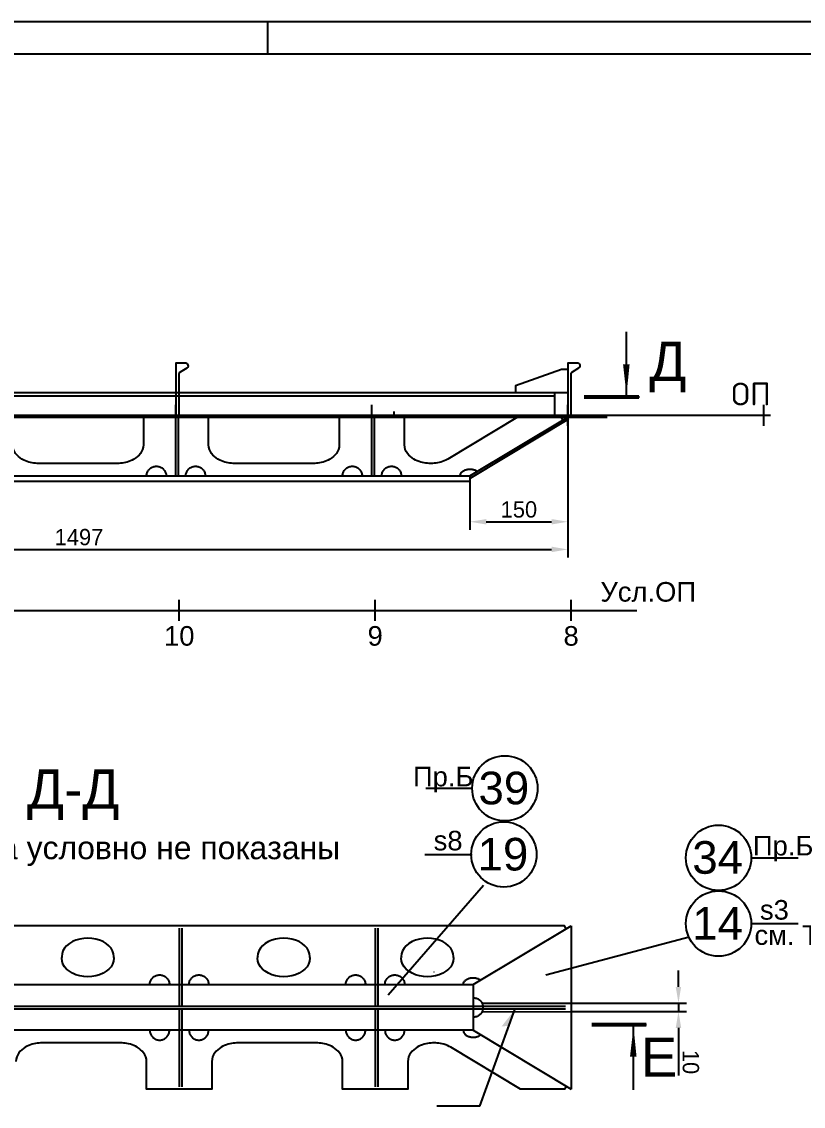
# Model space of a CAD drawing. Header units: millimetres. Extents: x -251843 to -243433, y -86292 to -80352.
# Drawn here: x -248019 to -246823, y -82014 to -80352 of the extents above; entities that cross this region are included whole.
import ezdxf
from ezdxf.enums import TextEntityAlignment as Align
from ezdxf.lldxf.tags import DXFTag

# ---------------------------------------------------------------- set-up
doc = ezdxf.new("R2010")
doc.units = ezdxf.units.MM
for name, color, linetype in [('21-ITEMNO', 7, 'Continuous'), ('Format', 7, 'Continuous'), ('pen_025', 1, 'Continuous'), ('pen_035', 1, 'Continuous'), ('pen_070', 1, 'Continuous')]:
    doc.layers.add(name, color=color, linetype=linetype)
doc.styles.add('3.5', font='txt.shx', dxfattribs={"height": 3.5})
doc.styles.add('style5', font='arial.ttf', dxfattribs={"height": 3})
tags = doc.linetypes.add('DASH1', pattern=[75, 50, -25]).pattern_tags.tags
tags[6:7] = [DXFTag(74, 4), DXFTag(75, 0), DXFTag(340, '0'), DXFTag(46, 1.0), DXFTag(50, 0.0), DXFTag(44, 0.0), DXFTag(45, 0.0)]
tags[4:5] = [DXFTag(74, 4), DXFTag(75, 0), DXFTag(340, '0'), DXFTag(46, 1.0), DXFTag(50, 0.0), DXFTag(44, 0.0), DXFTag(45, 0.0)]
tags = doc.linetypes.add('DASH2', pattern=[520, 450, -30, 10, -30]).pattern_tags.tags
tags[10:11] = [DXFTag(74, 4), DXFTag(75, 0), DXFTag(340, '0'), DXFTag(46, 1.0), DXFTag(50, 0.0), DXFTag(44, 0.0), DXFTag(45, 0.0)]
tags[8:9] = [DXFTag(74, 4), DXFTag(75, 0), DXFTag(340, '0'), DXFTag(46, 1.0), DXFTag(50, 0.0), DXFTag(44, 0.0), DXFTag(45, 0.0)]
tags[6:7] = [DXFTag(74, 4), DXFTag(75, 0), DXFTag(340, '0'), DXFTag(46, 1.0), DXFTag(50, 0.0), DXFTag(44, 0.0), DXFTag(45, 0.0)]
tags[4:5] = [DXFTag(74, 4), DXFTag(75, 0), DXFTag(340, '0'), DXFTag(46, 1.0), DXFTag(50, 0.0), DXFTag(44, 0.0), DXFTag(45, 0.0)]
tags = doc.linetypes.add('DASH5', pattern=[90, 40, -20, 10, -20]).pattern_tags.tags
tags[10:11] = [DXFTag(74, 4), DXFTag(75, 0), DXFTag(340, '0'), DXFTag(46, 1.0), DXFTag(50, 0.0), DXFTag(44, 0.0), DXFTag(45, 0.0)]
tags[8:9] = [DXFTag(74, 4), DXFTag(75, 0), DXFTag(340, '0'), DXFTag(46, 1.0), DXFTag(50, 0.0), DXFTag(44, 0.0), DXFTag(45, 0.0)]
tags[6:7] = [DXFTag(74, 4), DXFTag(75, 0), DXFTag(340, '0'), DXFTag(46, 1.0), DXFTag(50, 0.0), DXFTag(44, 0.0), DXFTag(45, 0.0)]
tags[4:5] = [DXFTag(74, 4), DXFTag(75, 0), DXFTag(340, '0'), DXFTag(46, 1.0), DXFTag(50, 0.0), DXFTag(44, 0.0), DXFTag(45, 0.0)]
tags = doc.linetypes.add('DASH6', pattern=[10, 5, -5]).pattern_tags.tags
tags[6:7] = [DXFTag(74, 4), DXFTag(75, 0), DXFTag(340, '0'), DXFTag(46, 1.0), DXFTag(50, 0.0), DXFTag(44, 0.0), DXFTag(45, 0.0)]
tags[4:5] = [DXFTag(74, 4), DXFTag(75, 0), DXFTag(340, '0'), DXFTag(46, 1.0), DXFTag(50, 0.0), DXFTag(44, 0.0), DXFTag(45, 0.0)]
doc.dimstyles.new('ISO-10', dxfattribs={"dimscale": 10, "dimtxt": 2.5, "dimasz": 2.5, "dimexe": 1.25, "dimexo": 0, "dimtad": 1, "dimdec": 0, "dimtxsty": 'Standard', "dimcen": 2.5, "dimclrd": 7, "dimclre": 7, "dimclrt": 4, "dimadec": 0, "dimazin": 0, "dimtfac": 1, "dimtdec": 0, "dimtmove": 0, "dimatfit": 3, "dimfxl": 1, "dimarcsym": 0})

# ---------------------------------------------------------------- blocks, each defined once
blk = doc.blocks.new('*D111')
at = {"color": 7, "lineweight": -2}
for p, q in [((-248680.2, -80958.1), (-248680.2, -81173.1)), ((-247183.2, -80958.1), (-247183.2, -81173.1)), ((-248655.2, -81160.6), (-247208.2, -81160.6))]:
    blk.add_line(p, q, dxfattribs=at)
at = {"color": 7}
for points in [[(-248655.2, -81156.4), (-248655.2, -81164.8), (-248680.2, -81160.6)], [(-247208.2, -81156.4), (-247208.2, -81164.8), (-247183.2, -81160.6)]]:
    blk.add_solid(points, dxfattribs=at)
at = {"layer": 'Defpoints', "color": 0}
for p in [(-248680.2, -80958.1), (-247183.2, -80958.1), (-247183.2, -81160.6)]:
    blk.add_point(p, dxfattribs=at)
at = {"color": 4, "insert": (-247931.7, -81141.9), "char_height": 25, "attachment_point": 5}
blk.add_mtext('1497', dxfattribs=at)
blk = doc.blocks.new('*D112')
at = {"color": 7, "lineweight": -2}
for p, q in [((-247183.2, -80958.1), (-247183.2, -81130.7)), ((-247333.2, -81048.1), (-247333.2, -81130.7)), ((-247308.2, -81118.2), (-247208.2, -81118.2))]:
    blk.add_line(p, q, dxfattribs=at)
at = {"color": 7}
for points in [[(-247308.2, -81114.1), (-247308.2, -81122.4), (-247333.2, -81118.2)], [(-247208.2, -81114.1), (-247208.2, -81122.4), (-247183.2, -81118.2)]]:
    blk.add_solid(points, dxfattribs=at)
at = {"layer": 'Defpoints', "color": 0}
for p in [(-247183.2, -80958.1), (-247333.2, -81048.1), (-247183.2, -81118.2)]:
    blk.add_point(p, dxfattribs=at)
at = {"color": 4, "insert": (-247258.2, -81099.5), "char_height": 25, "attachment_point": 5}
blk.add_mtext('150', dxfattribs=at)
blk = doc.blocks.new('*D119')
at = {"color": 7, "lineweight": -2}
for p, q in [((-247013.9, -81830.9), (-247014, -81805.9)), ((-247178, -81856), (-247001.4, -81855.9)), ((-247178, -81868.9), (-247001.4, -81868.8)), ((-247013.9, -81855.9), (-247013.9, -81868.8)), ((-247013.9, -81893.8), (-247013.8, -81967))]:
    blk.add_line(p, q, dxfattribs=at)
at = {"color": 7}
for points in [[(-247009.8, -81830.9), (-247018.1, -81830.9), (-247013.9, -81855.9)], [(-247009.7, -81893.8), (-247018.1, -81893.8), (-247013.9, -81868.8)]]:
    blk.add_solid(points, dxfattribs=at)
at = {"layer": 'Defpoints', "color": 0}
for p in [(-247178, -81856), (-247178, -81868.9), (-247013.9, -81855.9)]:
    blk.add_point(p, dxfattribs=at)
at = {"color": 4, "insert": (-246995.1, -81946.1), "char_height": 25, "attachment_point": 5, "rotation": 270.052}
blk.add_mtext('10', dxfattribs=at)

msp = doc.modelspace()

# ---------------------------------------------------------------- linework, layer by layer
at = {"color": 2}
for p, q in [((-247400.6, -81526.6), (-247328.6, -81526.6)), ((-247402, -81628), (-247330, -81628)), ((-246902.5, -81633.1), (-246830.5, -81633.1)), ((-246902.5, -81734), (-246830.5, -81734))]:
    msp.add_line(p, q, dxfattribs=at)
at = {"color": 0}
for p, q in [((-246997.7, -81754.6), (-247217.2, -81812.8)), ((-247314.2, -81856.1), (-247178, -81856)), ((-247314.2, -81869.1), (-247178, -81868.9))]:
    msp.add_line(p, q, dxfattribs=at)
at = {"color": 2}
for points in [[(-247093.5, -80924.3, 0, 10, 0), (-247093.7, -80877.1, 10, 10, 0)], [(-247082.7, -81891.9, 0, 10, 0), (-247083.1, -81937.9, 10, 10, 0)]]:
    msp.add_lwpolyline(points, format="xyseb", dxfattribs=at)
at = {"color": 2, "const_width": 6}
for points in [[(-247158.3, -80927.1), (-247074.5, -80927.1)], [(-247146.7, -81888.9), (-247063, -81888.9)]]:
    msp.add_lwpolyline(points, dxfattribs=at)
at = {"color": 2}
for centre in [(-247279.7, -81526.7), (-247281.2, -81628), (-246952.5, -81633.1), (-246952.5, -81734)]:
    msp.add_circle(centre, 50, dxfattribs=at)
at = {"layer": '21-ITEMNO', "color": 0}
msp.add_line((-247312.3, -81675.7), (-247458.4, -81843.5), dxfattribs=at)
at = {"layer": 'Format', "color": 0}
for p, q in [((-243433.2, -80351.9), (-251843.2, -80351.9)), ((-247643.2, -80351.9), (-247643.2, -80401.9)), ((-243483.2, -80401.9), (-251643.2, -80401.9))]:
    msp.add_line(p, q, dxfattribs=at)
at = {"layer": 'Format', "color": 0, "linetype": 'Continuous', "ltscale": 5}
msp.add_line((-247317.8, -82014), (-247264.3, -81865.5), dxfattribs=at)
at = {"layer": 'Format', "color": 0, "linetype": 'Continuous'}
msp.add_line((-247317.8, -82014), (-247383.8, -82014), dxfattribs=at)
at = {"layer": 'Format', "color": 0, "linetype": 'ByBlock'}
msp.add_solid([(-247284.5, -81891.3), (-247273.5, -81891), (-247264.3, -81865.5)], dxfattribs=at)
at = {"layer": 'pen_025', "color": 0, "linetype": 'DASH5'}
for p, q in [((-248743.2, -80920.1), (-247203.2, -80920.1)), ((-247203.2, -80955.1), (-247203.2, -80920.1)), ((-248743.2, -80925.3), (-247203.2, -80925.3)), ((-248743.2, -80955.1), (-247123.2, -80955.1)), ((-248743.2, -80958.1), (-247123.2, -80958.1)), ((-247478.2, -81768), (-247478.2, -81840.6))]:
    msp.add_line(p, q, dxfattribs=at)
at = {"layer": 'pen_025', "color": 0, "linetype": 'Continuous'}
for p, q in [((-247783.2, -80971.1), (-247783.2, -80939.1)), ((-247483.2, -80971.1), (-247483.2, -80939.1)), ((-247183.2, -80971.1), (-247183.2, -80939.1)), ((-246883.2, -80971.1), (-246883.2, -80939.1)), ((-247449.4, -80957.4), (-247449.4, -80949.2)), ((-247447.4, -80957.4), (-247449.4, -80957.4)), ((-247778.2, -81270.1), (-247778.2, -81238.1)), ((-247478.2, -81270.1), (-247478.2, -81238.1)), ((-247178.2, -81270.1), (-247178.2, -81238.1))]:
    msp.add_line(p, q, dxfattribs=at)
at = {"layer": 'pen_025', "color": 0, "linetype": 'DASH2'}
for p, q in [((-248993.2, -80955.1), (-246873.2, -80955.1)), ((-248778.7, -81254.1), (-247077.7, -81254.1))]:
    msp.add_line(p, q, dxfattribs=at)
at = {"layer": 'pen_025', "color": 0, "linetype": 'DASH6'}
for points in [[(-247783.2, -80955.1, 0), (-247778.2, -80955.1, 0), (-247778.2, -80891.8, 0), (-247778, -80890.4, 0), (-247777.3, -80889.2, 0), (-247776.2, -80888.3, 0), (-247766.2, -80882.6, 0), (-247765, -80881.4, 0), (-247764.3, -80879.8, 0), (-247764.4, -80878.1, 0), (-247765.2, -80876.5, 0), (-247766.5, -80875.5, 0), (-247768.2, -80875.1, 0), (-247783.2, -80875.1, 0), (-247783.2, -80955.1, 0)], [(-247183.2, -80955.1, 0), (-247178.2, -80955.1, 0), (-247178.2, -80891.8, 0), (-247178, -80890.4, 0), (-247177.3, -80889.2, 0), (-247176.2, -80888.3, 0), (-247166.2, -80882.6, 0), (-247165, -80881.4, 0), (-247164.3, -80879.8, 0), (-247164.4, -80878.1, 0), (-247165.2, -80876.5, 0), (-247166.5, -80875.5, 0), (-247168.2, -80875.1, 0), (-247183.2, -80875.1, 0), (-247183.2, -80955.1, 0)]]:
    msp.add_polyline3d(points, dxfattribs=at)
at = {"layer": 'pen_025', "color": 0, "linetype": 'DASH5'}
msp.add_polyline3d([(-247183.2, -80885.1, 0), (-247193.2, -80885.1, 0), (-247263.2, -80910.1, 0), (-247263.2, -80920.1, 0), (-247183.2, -80920.1, 0)], dxfattribs=at)
at = {"layer": 'pen_035', "color": 0, "linetype": 'DASH1'}
for p, q in [((-247783.2, -81048.1), (-247783.2, -80958.1)), ((-247779.2, -81048.1), (-247779.2, -80958.1)), ((-247483.2, -81048.1), (-247483.2, -80958.1)), ((-247479.2, -81048.1), (-247479.2, -80958.1))]:
    msp.add_line(p, q, dxfattribs=at)
at = {"layer": 'pen_035', "color": 0, "linetype": 'Continuous'}
for p, q in [((-247333.2, -81048.1), (-247183.2, -80958.1)), ((-247331.7, -81050.7), (-247181.7, -80960.7)), ((-247873.2, -81028.8), (-247993.2, -81028.8)), ((-247873.2, -81028.8), (-247993.2, -81028.8)), ((-247573.2, -81028.8), (-247693.2, -81028.8)), ((-247573.2, -81028.8), (-247693.2, -81028.8)), ((-248530.2, -81048.1), (-247333.2, -81048.1)), ((-248530.2, -81056.1), (-247333.2, -81056.1)), ((-247328.2, -81827.5), (-247178.2, -81737.5)), ((-247178.2, -81737.5), (-247178.2, -81987.5)), ((-247778.2, -81741.1), (-247778.2, -81860.5)), ((-247774.2, -81741.1), (-247774.2, -81860.5)), ((-247478.2, -81741.1), (-247478.2, -81860.5)), ((-247474.2, -81741.1), (-247474.2, -81860.5)), ((-247388.1, -81808.2), (-247388.2, -81808.2)), ((-248671, -81860.5), (-247186.8, -81860.5)), ((-248671, -81864.5), (-247186.8, -81864.5)), ((-247778.2, -81864.5), (-247778.2, -81984)), ((-247774.2, -81864.5), (-247774.2, -81984)), ((-247478.2, -81864.5), (-247478.2, -81984)), ((-247474.2, -81864.5), (-247474.2, -81984)), ((-247328.2, -81897.5), (-247178.2, -81987.5)), ((-247868.2, -81916.8), (-247988.2, -81916.8)), ((-247568.2, -81916.8), (-247688.2, -81916.8))]:
    msp.add_line(p, q, dxfattribs=at)
for points in [[(-247733.2, -81000.5, 0), (-247733.2, -80958.1, 0), (-247833.2, -80958.1, 0), (-247833.2, -81000.5, 0)], [(-247733.2, -81000.5, 0), (-247733.2, -80958.1, 0), (-247833.2, -80958.1, 0), (-247833.2, -81000.5, 0)], [(-247433.2, -81000.5, 0), (-247433.2, -80958.1, 0), (-247533.2, -80958.1, 0), (-247533.2, -81000.5, 0)], [(-247433.2, -81000.5, 0), (-247433.2, -80958.1, 0), (-247533.2, -80958.1, 0), (-247533.2, -81000.5, 0)], [(-247190.9, -80962.7, 0), (-247193.2, -80958.1, 0), (-247260.5, -80958.1, 0), (-247367.2, -81022.1, 0)], [(-247190.9, -80962.7, 0), (-247193.2, -80958.1, 0), (-247260.5, -80958.1, 0), (-247367.2, -81022.1, 0)], [(-247993.2, -81028.8, 0), (-247995.7, -81028.7, 0), (-247998.2, -81028.6, 0), (-248000.7, -81028.3, 0), (-248003.2, -81027.9, 0), (-248005.8, -81027.4, 0), (-248008.4, -81026.7, 0), (-248011, -81025.9, 0), (-248013.7, -81024.8, 0), (-248016.3, -81023.6, 0), (-248019, -81022.1, 0), (-248021.7, -81020.4, 0), (-248024.2, -81018.4, 0), (-248026.6, -81016.1, 0), (-248028.8, -81013.5, 0), (-248030.6, -81010.5, 0), (-248032.1, -81007.4, 0), (-248032.9, -81004, 0), (-248033.2, -81000.5, 0)], [(-247833.2, -81000.5, 0), (-247833.5, -81004, 0), (-247834.4, -81007.4, 0), (-247835.8, -81010.5, 0), (-247837.7, -81013.5, 0), (-247839.8, -81016.1, 0), (-247842.3, -81018.4, 0), (-247844.8, -81020.4, 0), (-247847.5, -81022.1, 0), (-247850.1, -81023.6, 0), (-247852.8, -81024.8, 0), (-247855.5, -81025.9, 0), (-247858.1, -81026.7, 0), (-247860.7, -81027.4, 0), (-247863.3, -81027.9, 0), (-247865.8, -81028.3, 0), (-247868.3, -81028.6, 0), (-247870.8, -81028.7, 0), (-247873.2, -81028.8, 0)], [(-247833.2, -81000.5, 0), (-247833.5, -81004, 0), (-247834.4, -81007.4, 0), (-247835.8, -81010.5, 0), (-247837.7, -81013.5, 0), (-247839.8, -81016.1, 0), (-247842.3, -81018.4, 0), (-247844.8, -81020.4, 0), (-247847.5, -81022.1, 0), (-247850.1, -81023.6, 0), (-247852.8, -81024.8, 0), (-247855.5, -81025.9, 0), (-247858.1, -81026.7, 0), (-247860.7, -81027.4, 0), (-247863.3, -81027.9, 0), (-247865.8, -81028.3, 0), (-247868.3, -81028.6, 0), (-247870.8, -81028.7, 0), (-247873.2, -81028.8, 0)], [(-247693.2, -81028.8, 0), (-247695.7, -81028.7, 0), (-247698.2, -81028.6, 0), (-247700.7, -81028.3, 0), (-247703.2, -81027.9, 0), (-247705.8, -81027.4, 0), (-247708.4, -81026.7, 0), (-247711, -81025.9, 0), (-247713.7, -81024.8, 0), (-247716.3, -81023.6, 0), (-247719, -81022.1, 0), (-247721.7, -81020.4, 0), (-247724.2, -81018.4, 0), (-247726.6, -81016.1, 0), (-247728.8, -81013.5, 0), (-247730.6, -81010.5, 0), (-247732.1, -81007.4, 0), (-247732.9, -81004, 0), (-247733.2, -81000.5, 0)], [(-247693.2, -81028.8, 0), (-247695.7, -81028.7, 0), (-247698.2, -81028.6, 0), (-247700.7, -81028.3, 0), (-247703.2, -81027.9, 0), (-247705.8, -81027.4, 0), (-247708.4, -81026.7, 0), (-247711, -81025.9, 0), (-247713.7, -81024.8, 0), (-247716.3, -81023.6, 0), (-247719, -81022.1, 0), (-247721.7, -81020.4, 0), (-247724.2, -81018.4, 0), (-247726.6, -81016.1, 0), (-247728.8, -81013.5, 0), (-247730.6, -81010.5, 0), (-247732.1, -81007.4, 0), (-247732.9, -81004, 0), (-247733.2, -81000.5, 0)], [(-247533.2, -81000.5, 0), (-247533.5, -81004, 0), (-247534.4, -81007.4, 0), (-247535.8, -81010.5, 0), (-247537.7, -81013.5, 0), (-247539.8, -81016.1, 0), (-247542.3, -81018.4, 0), (-247544.8, -81020.4, 0), (-247547.5, -81022.1, 0), (-247550.1, -81023.6, 0), (-247552.8, -81024.8, 0), (-247555.5, -81025.9, 0), (-247558.1, -81026.7, 0), (-247560.7, -81027.4, 0), (-247563.3, -81027.9, 0), (-247565.8, -81028.3, 0), (-247568.3, -81028.6, 0), (-247570.8, -81028.7, 0), (-247573.2, -81028.8, 0)], [(-247533.2, -81000.5, 0), (-247533.5, -81004, 0), (-247534.4, -81007.4, 0), (-247535.8, -81010.5, 0), (-247537.7, -81013.5, 0), (-247539.8, -81016.1, 0), (-247542.3, -81018.4, 0), (-247544.8, -81020.4, 0), (-247547.5, -81022.1, 0), (-247550.1, -81023.6, 0), (-247552.8, -81024.8, 0), (-247555.5, -81025.9, 0), (-247558.1, -81026.7, 0), (-247560.7, -81027.4, 0), (-247563.3, -81027.9, 0), (-247565.8, -81028.3, 0), (-247568.3, -81028.6, 0), (-247570.8, -81028.7, 0), (-247573.2, -81028.8, 0)], [(-247393.2, -81028.8, 0), (-247395.7, -81028.7, 0), (-247398.2, -81028.6, 0), (-247400.7, -81028.3, 0), (-247403.2, -81027.9, 0), (-247405.8, -81027.4, 0), (-247408.4, -81026.7, 0), (-247411, -81025.9, 0), (-247413.7, -81024.8, 0), (-247416.3, -81023.6, 0), (-247419, -81022.1, 0), (-247421.7, -81020.4, 0), (-247424.2, -81018.4, 0), (-247426.6, -81016.1, 0), (-247428.8, -81013.5, 0), (-247430.6, -81010.5, 0), (-247432.1, -81007.4, 0), (-247432.9, -81004, 0), (-247433.2, -81000.5, 0)], [(-247367.2, -81022.1, 0), (-247369.9, -81023.6, 0), (-247372.6, -81024.8, 0), (-247375.2, -81025.8, 0), (-247377.9, -81026.7, 0), (-247380.5, -81027.4, 0), (-247383, -81027.9, 0), (-247385.6, -81028.3, 0), (-247388.1, -81028.6, 0), (-247390.6, -81028.7, 0), (-247393.1, -81028.8, 0)], [(-247828.2, -81048.1, 0), (-247828.2, -81046.8, 0), (-247828, -81045.5, 0), (-247827.7, -81044.2, 0), (-247827.3, -81043, 0), (-247826.8, -81041.8, 0), (-247826.2, -81040.6, 0), (-247825.5, -81039.5, 0), (-247824.7, -81038.5, 0), (-247823.8, -81037.5, 0), (-247822.9, -81036.6, 0), (-247821.8, -81035.8, 0), (-247820.7, -81035.1, 0), (-247819.6, -81034.5, 0), (-247818.4, -81034, 0), (-247817.1, -81033.6, 0), (-247815.8, -81033.3, 0), (-247814.5, -81033.1, 0), (-247813.2, -81033.1, 0), (-247811.9, -81033.1, 0), (-247810.6, -81033.3, 0), (-247809.4, -81033.6, 0), (-247808.1, -81034, 0), (-247806.9, -81034.5, 0), (-247805.7, -81035.1, 0), (-247804.6, -81035.8, 0), (-247803.6, -81036.6, 0), (-247802.6, -81037.5, 0), (-247801.7, -81038.5, 0), (-247801, -81039.5, 0), (-247800.2, -81040.6, 0), (-247799.6, -81041.8, 0), (-247799.1, -81043, 0), (-247798.8, -81044.2, 0), (-247798.5, -81045.5, 0), (-247798.3, -81046.8, 0), (-247798.2, -81048.1, 0)], [(-247768.2, -81048.1, 0), (-247768.2, -81046.8, 0), (-247768, -81045.5, 0), (-247767.7, -81044.2, 0), (-247767.3, -81043, 0), (-247766.8, -81041.8, 0), (-247766.2, -81040.6, 0), (-247765.5, -81039.5, 0), (-247764.7, -81038.5, 0), (-247763.8, -81037.5, 0), (-247762.9, -81036.6, 0), (-247761.8, -81035.8, 0), (-247760.7, -81035.1, 0), (-247759.6, -81034.5, 0), (-247758.4, -81034, 0), (-247757.1, -81033.6, 0), (-247755.8, -81033.3, 0), (-247754.5, -81033.1, 0), (-247753.2, -81033.1, 0), (-247751.9, -81033.1, 0), (-247750.6, -81033.3, 0), (-247749.4, -81033.6, 0), (-247748.1, -81034, 0), (-247746.9, -81034.5, 0), (-247745.7, -81035.1, 0), (-247744.6, -81035.8, 0), (-247743.6, -81036.6, 0), (-247742.6, -81037.5, 0), (-247741.7, -81038.5, 0), (-247741, -81039.5, 0), (-247740.2, -81040.6, 0), (-247739.6, -81041.8, 0), (-247739.1, -81043, 0), (-247738.8, -81044.2, 0), (-247738.5, -81045.5, 0), (-247738.3, -81046.8, 0), (-247738.2, -81048.1, 0)], [(-247528.2, -81048.1, 0), (-247528.2, -81046.8, 0), (-247528, -81045.5, 0), (-247527.7, -81044.2, 0), (-247527.3, -81043, 0), (-247526.8, -81041.8, 0), (-247526.2, -81040.6, 0), (-247525.5, -81039.5, 0), (-247524.7, -81038.5, 0), (-247523.8, -81037.5, 0), (-247522.9, -81036.6, 0), (-247521.8, -81035.8, 0), (-247520.7, -81035.1, 0), (-247519.6, -81034.5, 0), (-247518.4, -81034, 0), (-247517.1, -81033.6, 0), (-247515.8, -81033.3, 0), (-247514.5, -81033.1, 0), (-247513.2, -81033.1, 0), (-247511.9, -81033.1, 0), (-247510.6, -81033.3, 0), (-247509.4, -81033.6, 0), (-247508.1, -81034, 0), (-247506.9, -81034.5, 0), (-247505.7, -81035.1, 0), (-247504.6, -81035.8, 0), (-247503.6, -81036.6, 0), (-247502.6, -81037.5, 0), (-247501.7, -81038.5, 0), (-247501, -81039.5, 0), (-247500.2, -81040.6, 0), (-247499.6, -81041.8, 0), (-247499.1, -81043, 0), (-247498.8, -81044.2, 0), (-247498.5, -81045.5, 0), (-247498.3, -81046.8, 0), (-247498.2, -81048.1, 0)], [(-247468.2, -81048.1, 0), (-247468.2, -81046.8, 0), (-247468, -81045.5, 0), (-247467.7, -81044.2, 0), (-247467.3, -81043, 0), (-247466.8, -81041.8, 0), (-247466.2, -81040.6, 0), (-247465.5, -81039.5, 0), (-247464.7, -81038.5, 0), (-247463.8, -81037.5, 0), (-247462.9, -81036.6, 0), (-247461.8, -81035.8, 0), (-247460.7, -81035.1, 0), (-247459.6, -81034.5, 0), (-247458.4, -81034, 0), (-247457.1, -81033.6, 0), (-247455.8, -81033.3, 0), (-247454.5, -81033.1, 0), (-247453.2, -81033.1, 0), (-247451.9, -81033.1, 0), (-247450.6, -81033.3, 0), (-247449.4, -81033.6, 0), (-247448.1, -81034, 0), (-247446.9, -81034.5, 0), (-247445.7, -81035.1, 0), (-247444.6, -81035.8, 0), (-247443.6, -81036.6, 0), (-247442.6, -81037.5, 0), (-247441.7, -81038.5, 0), (-247441, -81039.5, 0), (-247440.2, -81040.6, 0), (-247439.6, -81041.8, 0), (-247439.1, -81043, 0), (-247438.8, -81044.2, 0), (-247438.5, -81045.5, 0), (-247438.3, -81046.8, 0), (-247438.2, -81048.1, 0)], [(-247348.2, -81048.1, 0), (-247348.1, -81046.8, 0), (-247347.8, -81045.6, 0), (-247347.3, -81044.5, 0), (-247346.7, -81043.4, 0), (-247345.9, -81042.4, 0), (-247345.1, -81041.6, 0), (-247344.2, -81040.8, 0), (-247343.2, -81040.2, 0), (-247342.2, -81039.6, 0), (-247341.3, -81039.1, 0), (-247340.3, -81038.7, 0), (-247339.4, -81038.4, 0), (-247338.4, -81038.1, 0)], [(-247338.4, -81038.1, 0), (-247337.4, -81037.9, 0), (-247336.5, -81037.7, 0), (-247335.5, -81037.6, 0), (-247334.6, -81037.5, 0), (-247333.6, -81037.5, 0), (-247332.7, -81037.5, 0), (-247331.7, -81037.5, 0), (-247330.8, -81037.6, 0), (-247329.8, -81037.8, 0), (-247328.8, -81038, 0), (-247327.9, -81038.2, 0), (-247326.9, -81038.5, 0), (-247325.8, -81038.9, 0), (-247324.8, -81039.3, 0), (-247323.8, -81039.8, 0), (-247322.8, -81040.5, 0), (-247321.8, -81041.2, 0)], [(-247185.9, -81742.1, 0), (-247188.2, -81737.5, 0), (-248665.2, -81737.5, 0), (-248667.6, -81742.1, 0)], [(-247918.2, -81756.2, 0), (-247924.5, -81756.6, 0), (-247930.6, -81757.6, 0), (-247936.4, -81759.3, 0), (-247941.8, -81761.6, 0), (-247946.5, -81764.5, 0), (-247950.6, -81767.9, 0), (-247953.9, -81771.7, 0), (-247956.3, -81775.8, 0), (-247957.7, -81780.1, 0), (-247958.2, -81784.5, 0), (-247958.1, -81785.8, 0)], [(-247878.4, -81785.8, 0), (-247878.2, -81784.5, 0), (-247878.7, -81780.1, 0), (-247880.2, -81775.8, 0), (-247882.6, -81771.7, 0), (-247885.9, -81767.9, 0), (-247890, -81764.5, 0), (-247894.7, -81761.6, 0), (-247900.1, -81759.3, 0), (-247905.9, -81757.6, 0), (-247912, -81756.6, 0), (-247918.2, -81756.2, 0)], [(-247618.2, -81756.2, 0), (-247624.5, -81756.6, 0), (-247630.6, -81757.6, 0), (-247636.4, -81759.3, 0), (-247641.8, -81761.6, 0), (-247646.5, -81764.5, 0), (-247650.6, -81767.9, 0), (-247653.9, -81771.7, 0), (-247656.3, -81775.8, 0), (-247657.7, -81780.1, 0), (-247658.2, -81784.5, 0), (-247658.1, -81785.8, 0)], [(-247578.4, -81785.8, 0), (-247578.2, -81784.5, 0), (-247578.7, -81780.1, 0), (-247580.2, -81775.8, 0), (-247582.6, -81771.7, 0), (-247585.9, -81767.9, 0), (-247590, -81764.5, 0), (-247594.7, -81761.6, 0), (-247600.1, -81759.3, 0), (-247605.9, -81757.6, 0), (-247612, -81756.6, 0), (-247618.2, -81756.2, 0)], [(-247398.2, -81756.2, 0), (-247404.5, -81756.6, 0), (-247410.6, -81757.6, 0), (-247416.4, -81759.3, 0), (-247421.8, -81761.6, 0), (-247426.5, -81764.5, 0), (-247430.6, -81767.9, 0), (-247433.9, -81771.7, 0), (-247436.3, -81775.8, 0), (-247437.7, -81780.1, 0), (-247438.2, -81784.5, 0), (-247438.1, -81785.8, 0)], [(-247358.4, -81785.8, 0), (-247358.2, -81784.5, 0), (-247358.7, -81780.1, 0), (-247360.2, -81775.8, 0), (-247362.6, -81771.7, 0), (-247365.9, -81767.9, 0), (-247370, -81764.5, 0), (-247374.7, -81761.6, 0), (-247380.1, -81759.3, 0), (-247385.9, -81757.6, 0), (-247392, -81756.6, 0), (-247398.2, -81756.2, 0)], [(-247918.2, -81815.4, 0), (-247924.5, -81815.1, 0), (-247930.6, -81814, 0), (-247936.4, -81812.3, 0), (-247941.8, -81810, 0), (-247946.5, -81807.1, 0), (-247950.6, -81803.8, 0), (-247953.9, -81800, 0), (-247956.3, -81795.9, 0), (-247957.7, -81791.6, 0), (-247958.2, -81787.1, 0), (-247958.1, -81785.8, 0)], [(-247878.4, -81785.8, 0), (-247878.2, -81787.1, 0), (-247878.7, -81791.6, 0), (-247880.2, -81795.9, 0), (-247882.6, -81800, 0), (-247885.9, -81803.8, 0), (-247890, -81807.1, 0), (-247894.7, -81810, 0), (-247900.1, -81812.3, 0), (-247905.9, -81814, 0), (-247912, -81815.1, 0), (-247918.2, -81815.4, 0)], [(-247618.2, -81815.4, 0), (-247624.5, -81815.1, 0), (-247630.6, -81814, 0), (-247636.4, -81812.3, 0), (-247641.8, -81810, 0), (-247646.5, -81807.1, 0), (-247650.6, -81803.8, 0), (-247653.9, -81800, 0), (-247656.3, -81795.9, 0), (-247657.7, -81791.6, 0), (-247658.2, -81787.1, 0), (-247658.1, -81785.8, 0)], [(-247578.4, -81785.8, 0), (-247578.2, -81787.1, 0), (-247578.7, -81791.6, 0), (-247580.2, -81795.9, 0), (-247582.6, -81800, 0), (-247585.9, -81803.8, 0), (-247590, -81807.1, 0), (-247594.7, -81810, 0), (-247600.1, -81812.3, 0), (-247605.9, -81814, 0), (-247612, -81815.1, 0), (-247618.2, -81815.4, 0)], [(-247398.2, -81815.4, 0), (-247404.5, -81815.1, 0), (-247410.6, -81814, 0), (-247416.4, -81812.3, 0), (-247421.8, -81810, 0), (-247426.5, -81807.1, 0), (-247430.6, -81803.8, 0), (-247433.9, -81800, 0), (-247436.3, -81795.9, 0), (-247437.7, -81791.6, 0), (-247438.2, -81787.1, 0), (-247438.1, -81785.8, 0)], [(-247358.4, -81785.8, 0), (-247358.2, -81787.1, 0), (-247358.7, -81791.6, 0), (-247360.2, -81795.9, 0), (-247362.6, -81800, 0), (-247365.9, -81803.8, 0), (-247370, -81807.1, 0), (-247374.7, -81810, 0), (-247380.1, -81812.3, 0), (-247385.9, -81814, 0), (-247392, -81815.1, 0), (-247398.2, -81815.4, 0)], [(-247823.2, -81827.5, 0), (-247823.2, -81826.2, 0), (-247823, -81824.9, 0), (-247822.7, -81823.6, 0), (-247822.3, -81822.4, 0), (-247821.8, -81821.2, 0), (-247821.2, -81820, 0), (-247820.5, -81818.9, 0), (-247819.7, -81817.9, 0), (-247818.8, -81816.9, 0), (-247817.9, -81816, 0), (-247816.8, -81815.2, 0), (-247815.7, -81814.5, 0), (-247814.6, -81813.9, 0), (-247813.4, -81813.4, 0), (-247812.1, -81813, 0), (-247810.8, -81812.8, 0), (-247809.5, -81812.6, 0), (-247808.2, -81812.5, 0), (-247806.9, -81812.6, 0), (-247805.6, -81812.8, 0), (-247804.4, -81813, 0), (-247803.1, -81813.4, 0), (-247801.9, -81813.9, 0), (-247800.7, -81814.5, 0), (-247799.6, -81815.2, 0), (-247798.6, -81816, 0), (-247797.6, -81816.9, 0), (-247796.7, -81817.9, 0), (-247796, -81818.9, 0), (-247795.2, -81820, 0), (-247794.6, -81821.2, 0), (-247794.1, -81822.4, 0), (-247793.8, -81823.6, 0), (-247793.5, -81824.9, 0), (-247793.3, -81826.2, 0), (-247793.2, -81827.5, 0)], [(-247763.2, -81827.5, 0), (-247763.2, -81826.2, 0), (-247763, -81824.9, 0), (-247762.7, -81823.6, 0), (-247762.3, -81822.4, 0), (-247761.8, -81821.2, 0), (-247761.2, -81820, 0), (-247760.5, -81818.9, 0), (-247759.7, -81817.9, 0), (-247758.8, -81816.9, 0), (-247757.9, -81816, 0), (-247756.8, -81815.2, 0), (-247755.7, -81814.5, 0), (-247754.6, -81813.9, 0), (-247753.4, -81813.4, 0), (-247752.1, -81813, 0), (-247750.8, -81812.8, 0), (-247749.5, -81812.6, 0), (-247748.2, -81812.5, 0), (-247746.9, -81812.6, 0), (-247745.6, -81812.8, 0), (-247744.4, -81813, 0), (-247743.1, -81813.4, 0), (-247741.9, -81813.9, 0), (-247740.7, -81814.5, 0), (-247739.6, -81815.2, 0), (-247738.6, -81816, 0), (-247737.6, -81816.9, 0), (-247736.7, -81817.9, 0), (-247736, -81818.9, 0), (-247735.2, -81820, 0), (-247734.6, -81821.2, 0), (-247734.1, -81822.4, 0), (-247733.8, -81823.6, 0), (-247733.5, -81824.9, 0), (-247733.3, -81826.2, 0), (-247733.2, -81827.5, 0)], [(-247523.2, -81827.5, 0), (-247523.2, -81826.2, 0), (-247523, -81824.9, 0), (-247522.7, -81823.6, 0), (-247522.3, -81822.4, 0), (-247521.8, -81821.2, 0), (-247521.2, -81820, 0), (-247520.5, -81818.9, 0), (-247519.7, -81817.9, 0), (-247518.8, -81816.9, 0), (-247517.9, -81816, 0), (-247516.8, -81815.2, 0), (-247515.7, -81814.5, 0), (-247514.6, -81813.9, 0), (-247513.4, -81813.4, 0), (-247512.1, -81813, 0), (-247510.8, -81812.8, 0), (-247509.5, -81812.6, 0), (-247508.2, -81812.5, 0), (-247506.9, -81812.6, 0), (-247505.6, -81812.8, 0), (-247504.4, -81813, 0), (-247503.1, -81813.4, 0), (-247501.9, -81813.9, 0), (-247500.7, -81814.5, 0), (-247499.6, -81815.2, 0), (-247498.6, -81816, 0), (-247497.6, -81816.9, 0), (-247496.7, -81817.9, 0), (-247496, -81818.9, 0), (-247495.2, -81820, 0), (-247494.6, -81821.2, 0), (-247494.1, -81822.4, 0), (-247493.8, -81823.6, 0), (-247493.5, -81824.9, 0), (-247493.3, -81826.2, 0), (-247493.2, -81827.5, 0)], [(-247463.2, -81827.5, 0), (-247463.2, -81826.2, 0), (-247463, -81824.9, 0), (-247462.7, -81823.6, 0), (-247462.3, -81822.4, 0), (-247461.8, -81821.2, 0), (-247461.2, -81820, 0), (-247460.5, -81818.9, 0), (-247459.7, -81817.9, 0), (-247458.8, -81816.9, 0), (-247457.9, -81816, 0), (-247456.8, -81815.2, 0), (-247455.7, -81814.5, 0), (-247454.6, -81813.9, 0), (-247453.4, -81813.4, 0), (-247452.1, -81813, 0), (-247450.8, -81812.8, 0), (-247449.5, -81812.6, 0), (-247448.2, -81812.5, 0), (-247446.9, -81812.6, 0), (-247445.6, -81812.8, 0), (-247444.4, -81813, 0), (-247443.1, -81813.4, 0), (-247441.9, -81813.9, 0), (-247440.7, -81814.5, 0), (-247439.6, -81815.2, 0), (-247438.6, -81816, 0), (-247437.6, -81816.9, 0), (-247436.7, -81817.9, 0), (-247436, -81818.9, 0), (-247435.2, -81820, 0), (-247434.6, -81821.2, 0), (-247434.1, -81822.4, 0), (-247433.8, -81823.6, 0), (-247433.5, -81824.9, 0), (-247433.3, -81826.2, 0), (-247433.2, -81827.5, 0)], [(-247343.2, -81827.5, 0), (-247343.1, -81826.3, 0), (-247342.8, -81825.1, 0), (-247342.3, -81823.9, 0), (-247341.7, -81822.8, 0), (-247340.9, -81821.9, 0), (-247340.1, -81821, 0), (-247339.2, -81820.3, 0), (-247338.2, -81819.6, 0), (-247337.2, -81819, 0), (-247336.3, -81818.6, 0), (-247335.3, -81818.2, 0), (-247334.4, -81817.8, 0), (-247333.4, -81817.6, 0)], [(-247333.4, -81817.6, 0), (-247332.4, -81817.3, 0), (-247331.5, -81817.2, 0), (-247330.5, -81817, 0), (-247329.6, -81817, 0), (-247328.6, -81816.9, 0), (-247327.7, -81816.9, 0), (-247326.7, -81817, 0), (-247325.8, -81817.1, 0), (-247324.8, -81817.2, 0), (-247323.8, -81817.4, 0), (-247322.9, -81817.6, 0), (-247321.9, -81817.9, 0), (-247320.8, -81818.3, 0), (-247319.8, -81818.7, 0), (-247318.8, -81819.3, 0), (-247317.8, -81819.9, 0), (-247316.8, -81820.7, 0)], [(-247328.2, -81897.5, 0), (-248525.2, -81897.5, 0), (-248525.2, -81827.5, 0), (-247328.2, -81827.5, 0), (-247328.2, -81897.5, 0)], [(-247328.2, -81847.5, 0), (-247326.9, -81847.6, 0), (-247325.6, -81847.8, 0), (-247324.4, -81848, 0), (-247323.1, -81848.4, 0), (-247321.9, -81848.9, 0), (-247320.7, -81849.5, 0), (-247319.6, -81850.2, 0), (-247318.6, -81851, 0), (-247317.6, -81851.9, 0), (-247316.7, -81852.9, 0), (-247316, -81853.9, 0), (-247315.2, -81855, 0), (-247314.6, -81856.2, 0), (-247314.1, -81857.4, 0), (-247313.8, -81858.6, 0), (-247313.5, -81859.9, 0), (-247313.3, -81861.2, 0), (-247313.2, -81862.5, 0), (-247313.3, -81863.8, 0), (-247313.5, -81865.1, 0), (-247313.8, -81866.4, 0), (-247314.1, -81867.7, 0), (-247314.6, -81868.9, 0), (-247315.2, -81870, 0), (-247316, -81871.1, 0), (-247316.7, -81872.2, 0), (-247317.6, -81873.1, 0), (-247318.6, -81874, 0), (-247319.6, -81874.8, 0), (-247320.7, -81875.5, 0), (-247321.9, -81876.1, 0), (-247323.1, -81876.6, 0), (-247324.4, -81877, 0), (-247325.6, -81877.3, 0), (-247326.9, -81877.5, 0), (-247328.2, -81877.5, 0)], [(-247823.2, -81897.5, 0), (-247823.2, -81898.8, 0), (-247823, -81900.1, 0), (-247822.7, -81901.4, 0), (-247822.3, -81902.7, 0), (-247821.8, -81903.9, 0), (-247821.2, -81905, 0), (-247820.5, -81906.1, 0), (-247819.7, -81907.2, 0), (-247818.8, -81908.1, 0), (-247817.9, -81909, 0), (-247816.8, -81909.8, 0), (-247815.7, -81910.5, 0), (-247814.6, -81911.1, 0), (-247813.4, -81911.6, 0), (-247812.1, -81912, 0), (-247810.8, -81912.3, 0), (-247809.5, -81912.5, 0), (-247808.2, -81912.5, 0), (-247806.9, -81912.5, 0), (-247805.6, -81912.3, 0), (-247804.4, -81912, 0), (-247803.1, -81911.6, 0), (-247801.9, -81911.1, 0), (-247800.7, -81910.5, 0), (-247799.6, -81909.8, 0), (-247798.6, -81909, 0), (-247797.6, -81908.1, 0), (-247796.7, -81907.2, 0), (-247796, -81906.1, 0), (-247795.2, -81905, 0), (-247794.6, -81903.9, 0), (-247794.1, -81902.7, 0), (-247793.8, -81901.4, 0), (-247793.5, -81900.1, 0), (-247793.3, -81898.8, 0), (-247793.2, -81897.5, 0)], [(-247763.2, -81897.5, 0), (-247763.2, -81898.8, 0), (-247763, -81900.1, 0), (-247762.7, -81901.4, 0), (-247762.3, -81902.7, 0), (-247761.8, -81903.9, 0), (-247761.2, -81905, 0), (-247760.5, -81906.1, 0), (-247759.7, -81907.2, 0), (-247758.8, -81908.1, 0), (-247757.9, -81909, 0), (-247756.8, -81909.8, 0), (-247755.7, -81910.5, 0), (-247754.6, -81911.1, 0), (-247753.4, -81911.6, 0), (-247752.1, -81912, 0), (-247750.8, -81912.3, 0), (-247749.5, -81912.5, 0), (-247748.2, -81912.5, 0), (-247746.9, -81912.5, 0), (-247745.6, -81912.3, 0), (-247744.4, -81912, 0), (-247743.1, -81911.6, 0), (-247741.9, -81911.1, 0), (-247740.7, -81910.5, 0), (-247739.6, -81909.8, 0), (-247738.6, -81909, 0), (-247737.6, -81908.1, 0), (-247736.7, -81907.2, 0), (-247736, -81906.1, 0), (-247735.2, -81905, 0), (-247734.6, -81903.9, 0), (-247734.1, -81902.7, 0), (-247733.8, -81901.4, 0), (-247733.5, -81900.1, 0), (-247733.3, -81898.8, 0), (-247733.2, -81897.5, 0)], [(-247523.2, -81897.5, 0), (-247523.2, -81898.8, 0), (-247523, -81900.1, 0), (-247522.7, -81901.4, 0), (-247522.3, -81902.7, 0), (-247521.8, -81903.9, 0), (-247521.2, -81905, 0), (-247520.5, -81906.1, 0), (-247519.7, -81907.2, 0), (-247518.8, -81908.1, 0), (-247517.9, -81909, 0), (-247516.8, -81909.8, 0), (-247515.7, -81910.5, 0), (-247514.6, -81911.1, 0), (-247513.4, -81911.6, 0), (-247512.1, -81912, 0), (-247510.8, -81912.3, 0), (-247509.5, -81912.5, 0), (-247508.2, -81912.5, 0), (-247506.9, -81912.5, 0), (-247505.6, -81912.3, 0), (-247504.4, -81912, 0), (-247503.1, -81911.6, 0), (-247501.9, -81911.1, 0), (-247500.7, -81910.5, 0), (-247499.6, -81909.8, 0), (-247498.6, -81909, 0), (-247497.6, -81908.1, 0), (-247496.7, -81907.2, 0), (-247496, -81906.1, 0), (-247495.2, -81905, 0), (-247494.6, -81903.9, 0), (-247494.1, -81902.7, 0), (-247493.8, -81901.4, 0), (-247493.5, -81900.1, 0), (-247493.3, -81898.8, 0), (-247493.2, -81897.5, 0)], [(-247463.2, -81897.5, 0), (-247463.2, -81898.8, 0), (-247463, -81900.1, 0), (-247462.7, -81901.4, 0), (-247462.3, -81902.7, 0), (-247461.8, -81903.9, 0), (-247461.2, -81905, 0), (-247460.5, -81906.1, 0), (-247459.7, -81907.2, 0), (-247458.8, -81908.1, 0), (-247457.9, -81909, 0), (-247456.8, -81909.8, 0), (-247455.7, -81910.5, 0), (-247454.6, -81911.1, 0), (-247453.4, -81911.6, 0), (-247452.1, -81912, 0), (-247450.8, -81912.3, 0), (-247449.5, -81912.5, 0), (-247448.2, -81912.5, 0), (-247446.9, -81912.5, 0), (-247445.6, -81912.3, 0), (-247444.4, -81912, 0), (-247443.1, -81911.6, 0), (-247441.9, -81911.1, 0), (-247440.7, -81910.5, 0), (-247439.6, -81909.8, 0), (-247438.6, -81909, 0), (-247437.6, -81908.1, 0), (-247436.7, -81907.2, 0), (-247436, -81906.1, 0), (-247435.2, -81905, 0), (-247434.6, -81903.9, 0), (-247434.1, -81902.7, 0), (-247433.8, -81901.4, 0), (-247433.5, -81900.1, 0), (-247433.3, -81898.8, 0), (-247433.2, -81897.5, 0)], [(-247343.2, -81897.5, 0), (-247343.1, -81898.8, 0), (-247342.8, -81900, 0), (-247342.3, -81901.2, 0), (-247341.7, -81902.2, 0), (-247340.9, -81903.2, 0), (-247340.1, -81904.1, 0), (-247339.2, -81904.8, 0), (-247338.2, -81905.5, 0), (-247337.2, -81906, 0), (-247336.3, -81906.5, 0), (-247335.3, -81906.9, 0), (-247334.4, -81907.2, 0), (-247333.4, -81907.5, 0)], [(-247333.4, -81907.5, 0), (-247332.4, -81907.7, 0), (-247331.5, -81907.9, 0), (-247330.5, -81908, 0), (-247329.6, -81908.1, 0), (-247328.6, -81908.1, 0), (-247327.7, -81908.1, 0), (-247326.7, -81908.1, 0), (-247325.8, -81908, 0), (-247324.8, -81907.9, 0), (-247323.8, -81907.7, 0), (-247322.9, -81907.4, 0), (-247321.9, -81907.1, 0), (-247320.8, -81906.8, 0), (-247319.8, -81906.3, 0), (-247318.8, -81905.8, 0), (-247317.8, -81905.1, 0), (-247316.8, -81904.4, 0)], [(-247988.2, -81916.8, 0), (-247990.7, -81916.9, 0), (-247993.2, -81917, 0), (-247995.7, -81917.3, 0), (-247998.2, -81917.7, 0), (-248000.8, -81918.2, 0), (-248003.4, -81918.9, 0), (-248006, -81919.8, 0), (-248008.7, -81920.8, 0), (-248011.3, -81922, 0), (-248014, -81923.5, 0), (-248016.7, -81925.2, 0), (-248019.2, -81927.2, 0), (-248021.6, -81929.5, 0), (-248023.8, -81932.2, 0), (-248025.6, -81935.1, 0), (-248027.1, -81938.3, 0), (-248027.9, -81941.6, 0), (-248028.2, -81945.1, 0)], [(-247828.2, -81945.1, 0), (-247828.5, -81941.6, 0), (-247829.4, -81938.3, 0), (-247830.8, -81935.1, 0), (-247832.7, -81932.2, 0), (-247834.8, -81929.5, 0), (-247837.3, -81927.2, 0), (-247839.8, -81925.2, 0), (-247842.5, -81923.5, 0), (-247845.1, -81922, 0), (-247847.8, -81920.8, 0), (-247850.5, -81919.8, 0), (-247853.1, -81918.9, 0), (-247855.7, -81918.2, 0), (-247858.3, -81917.7, 0), (-247860.8, -81917.3, 0), (-247863.3, -81917, 0), (-247865.8, -81916.9, 0), (-247868.2, -81916.8, 0)], [(-247688.2, -81916.8, 0), (-247690.7, -81916.9, 0), (-247693.2, -81917, 0), (-247695.7, -81917.3, 0), (-247698.2, -81917.7, 0), (-247700.8, -81918.2, 0), (-247703.4, -81918.9, 0), (-247706, -81919.8, 0), (-247708.7, -81920.8, 0), (-247711.3, -81922, 0), (-247714, -81923.5, 0), (-247716.7, -81925.2, 0), (-247719.2, -81927.2, 0), (-247721.6, -81929.5, 0), (-247723.8, -81932.2, 0), (-247725.6, -81935.1, 0), (-247727.1, -81938.3, 0), (-247727.9, -81941.6, 0), (-247728.2, -81945.1, 0)], [(-247528.2, -81945.1, 0), (-247528.5, -81941.6, 0), (-247529.4, -81938.3, 0), (-247530.8, -81935.1, 0), (-247532.7, -81932.2, 0), (-247534.8, -81929.5, 0), (-247537.3, -81927.2, 0), (-247539.8, -81925.2, 0), (-247542.5, -81923.5, 0), (-247545.1, -81922, 0), (-247547.8, -81920.8, 0), (-247550.5, -81919.8, 0), (-247553.1, -81918.9, 0), (-247555.7, -81918.2, 0), (-247558.3, -81917.7, 0), (-247560.8, -81917.3, 0), (-247563.3, -81917, 0), (-247565.8, -81916.9, 0), (-247568.2, -81916.8, 0)], [(-247388.2, -81916.8, 0), (-247390.7, -81916.9, 0), (-247393.2, -81917, 0), (-247395.7, -81917.3, 0), (-247398.2, -81917.7, 0), (-247400.8, -81918.2, 0), (-247403.4, -81918.9, 0), (-247406, -81919.8, 0), (-247408.7, -81920.8, 0), (-247411.3, -81922, 0), (-247414, -81923.5, 0), (-247416.7, -81925.2, 0), (-247419.2, -81927.2, 0), (-247421.6, -81929.5, 0), (-247423.8, -81932.2, 0), (-247425.6, -81935.1, 0), (-247427.1, -81938.3, 0), (-247427.9, -81941.6, 0), (-247428.2, -81945.1, 0)], [(-247362.2, -81923.5, 0), (-247364.9, -81922.1, 0), (-247367.6, -81920.8, 0), (-247370.2, -81919.8, 0), (-247372.9, -81918.9, 0), (-247375.5, -81918.3, 0), (-247378, -81917.7, 0), (-247380.6, -81917.3, 0), (-247383.1, -81917, 0), (-247385.6, -81916.9, 0), (-247388.1, -81916.8, 0)], [(-247185.9, -81983, 0), (-247188.2, -81987.5, 0), (-247255.5, -81987.5, 0), (-247362.2, -81923.5, 0)], [(-247728.2, -81945.1, 0), (-247728.2, -81987.5, 0), (-247828.2, -81987.5, 0), (-247828.2, -81945.1, 0)], [(-247428.2, -81945.1, 0), (-247428.2, -81987.5, 0), (-247528.2, -81987.5, 0), (-247528.2, -81945.1, 0)]]:
    msp.add_polyline3d(points, dxfattribs=at)
at = {"layer": 'pen_070', "color": 0, "linetype": 'Continuous'}
for p, q in [((-247093.6, -80927.1), (-247093.6, -80827.1)), ((-247073.6, -80927.1), (-247153.6, -80927.1)), ((-247063, -81888.9), (-247143, -81888.9)), ((-247083, -81888.9), (-247083, -81988.9))]:
    msp.add_line(p, q, dxfattribs=at)
msp.add_polyline3d([(-248743.2, -80955.1, 0), (-247193.5, -80955.1, 0), (-247123.2, -80955.1, 0)], dxfattribs=at)

# ---------------------------------------------------------------- texts
at = {"layer": 'Format', "color": 0, "style": '3.5'}
msp.add_text('ОП', height=35, dxfattribs=at).set_placement((-246933.1, -80950.5), align=Align.BOTTOM_LEFT)
at = {"layer": 'pen_035', "color": 0, "linetype": 'Continuous', "style": 'style5'}
for s, height, p in [('Д', 60, (-247030, -80872.5)), ('39', 50, (-247281.2, -81526.2)), ('19', 50, (-247282.6, -81627.6)), ('34', 50, (-246953.9, -81632.6)), ('14', 50, (-246953.9, -81733.6)), ('Е', 60, (-247043.7, -81938.6))]:
    msp.add_text(s, height=height, dxfattribs=at).set_placement(p, align=Align.MIDDLE_CENTER)
for s, height, p in [('Усл.ОП', 30, (-247133.4, -81249.6)), ('Д-Д', 60, (-248011.2, -81575.8)), ('Обшивка и набор днища условно не показаны', 35, (-248587.5, -81645.8)), ('см. Т.Т.п.5', 30, (-246897.5, -81775.6))]:
    msp.add_text(s, height=height, dxfattribs=at).set_placement(p, align=Align.BOTTOM_LEFT)
for s, p in [('10', (-247778.2, -81278.1)), ('9', (-247478.2, -81278.1)), ('8', (-247178.2, -81278.1)), ('Пр.Б', (-247374.1, -81493.7)), ('s8', (-247366.6, -81591.8)), ('Пр.Б', (-246853.6, -81599.6)), ('s3', (-246867, -81697.9))]:
    msp.add_text(s, height=30, dxfattribs=at).set_placement(p, align=Align.TOP_CENTER)

# ---------------------------------------------------------------- dimensions: what is measured, and where the dimension line sits
at = {"color": 0}
for base, p1, picture, middle in [((-247183.2, -81160.6), (-248680.2, -80958.1), '*D111', (-247931.7, -81141.9)), ((-247183.2, -81118.2), (-247333.2, -81048.1), '*D112', (-247258.2, -81099.5))]:
    dim = msp.add_linear_dim(base=base, p1=p1, p2=(-247183.2, -80958.1), dimstyle='ISO-10', dxfattribs=at)
    dim.commit()
    dim.dimension.update_dxf_attribs({"geometry": picture, "text_midpoint": middle})
dim = msp.add_linear_dim(base=(-247013.9, -81855.9), p1=(-247178, -81868.9), p2=(-247178, -81856), angle=90.052, text='10', dimstyle='ISO-10', dxfattribs=at)
dim.commit()
dim.dimension.update_dxf_attribs({"geometry": '*D119', "text_midpoint": (-247013.8, -81946.2), "dimtype": 160})

doc.saveas('drawing.dxf')
